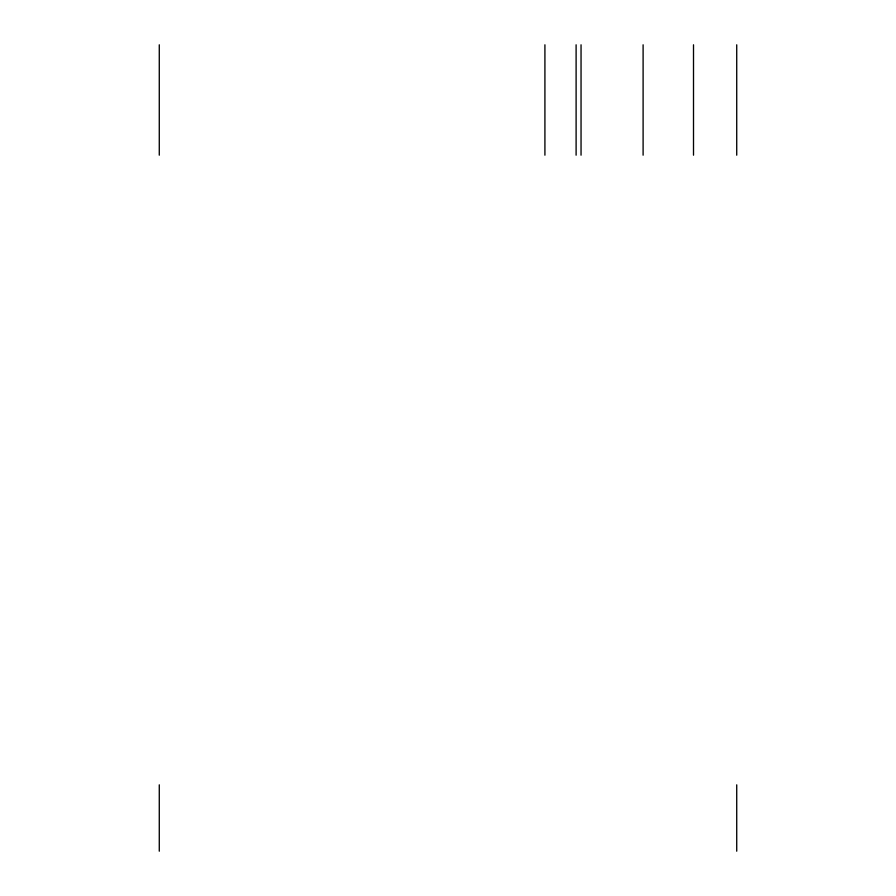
<?xml version="1.0" encoding="UTF-8"?>
<svg xmlns="http://www.w3.org/2000/svg" width="896" height="896" viewBox="0 0 896 896"><rect width="100%" height="100%" fill="white"/><g stroke="black" fill="none" stroke-linecap="round" stroke-linejoin="round"><path stroke-width="1.34" d="M736.725 44.8L736.725 155.187M736.725 784.829L736.725 851.2M693.504 44.8L693.504 155.187M643.104 44.8L643.104 155.187M581.045 44.8L581.045 155.187M576.106 44.8L576.106 155.187M544.914 44.8L544.914 155.187M159.275 44.8L159.275 155.187M159.275 784.829L159.275 851.2"/></g></svg>
